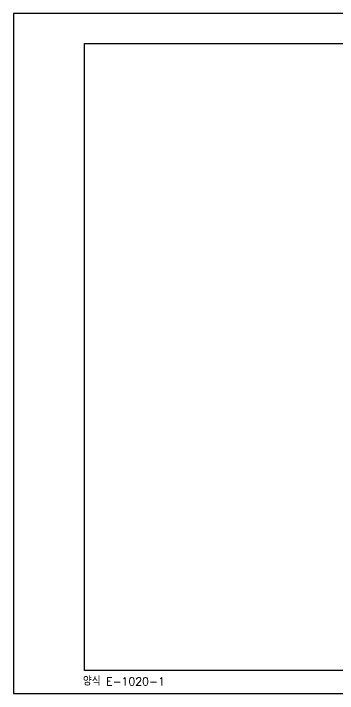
# Model space of a CAD drawing. Extents: x -1585 to -1165, y -4178 to -3881.
# Drawn here: x -1584.8 to -1443.3, y -4178.5 to -3881.5 of the extents above; entities that cross this region are included whole.
import ezdxf

# ---------------------------------------------------------------- set-up
doc = ezdxf.new("R2010")
doc.units = 0
doc.header["$LTSCALE"] = 7
doc.layers.get('0').update_dxf_attribs({"color": 2, "linetype": 'CONTINUOUS'})
doc.layers.add('TXT', color=4, linetype='CONTINUOUS')
doc.styles.add('GHS', font='ROMANS.shx', dxfattribs={"bigfont": 'GHS.shx'})

# ---------------------------------------------------------------- blocks, each defined once
blk = doc.blocks.new('BORDER')
for p, q in [((1, 1), (0, 1)), ((0, 1), (0, 0)), ((0, 0), (1, 0))]:
    blk.add_line(p, q)

msp = doc.modelspace()

# ---------------------------------------------------------------- linework, layer by layer
at = {"layer": 'TXT'}
for p, q in [((-1553.79, -3894.48), (-1175.79, -3894.48)), ((-1553.79, -4168.48), (-1553.79, -3894.48)), ((-1175.79, -4168.48), (-1553.79, -4168.48))]:
    msp.add_line(p, q, dxfattribs=at)

# ---------------------------------------------------------------- block references
at = {"xscale": 420, "yscale": 297, "zscale": 420}
msp.add_blockref('BORDER', (-1584.79, -4178.48), dxfattribs=at)

# ---------------------------------------------------------------- texts
at = {"color": 7, "style": 'GHS'}
msp.add_text('양식 E-1020-1', height=3.5, dxfattribs=at).set_placement((-1554.5, -4175.01))

doc.saveas('drawing.dxf')
